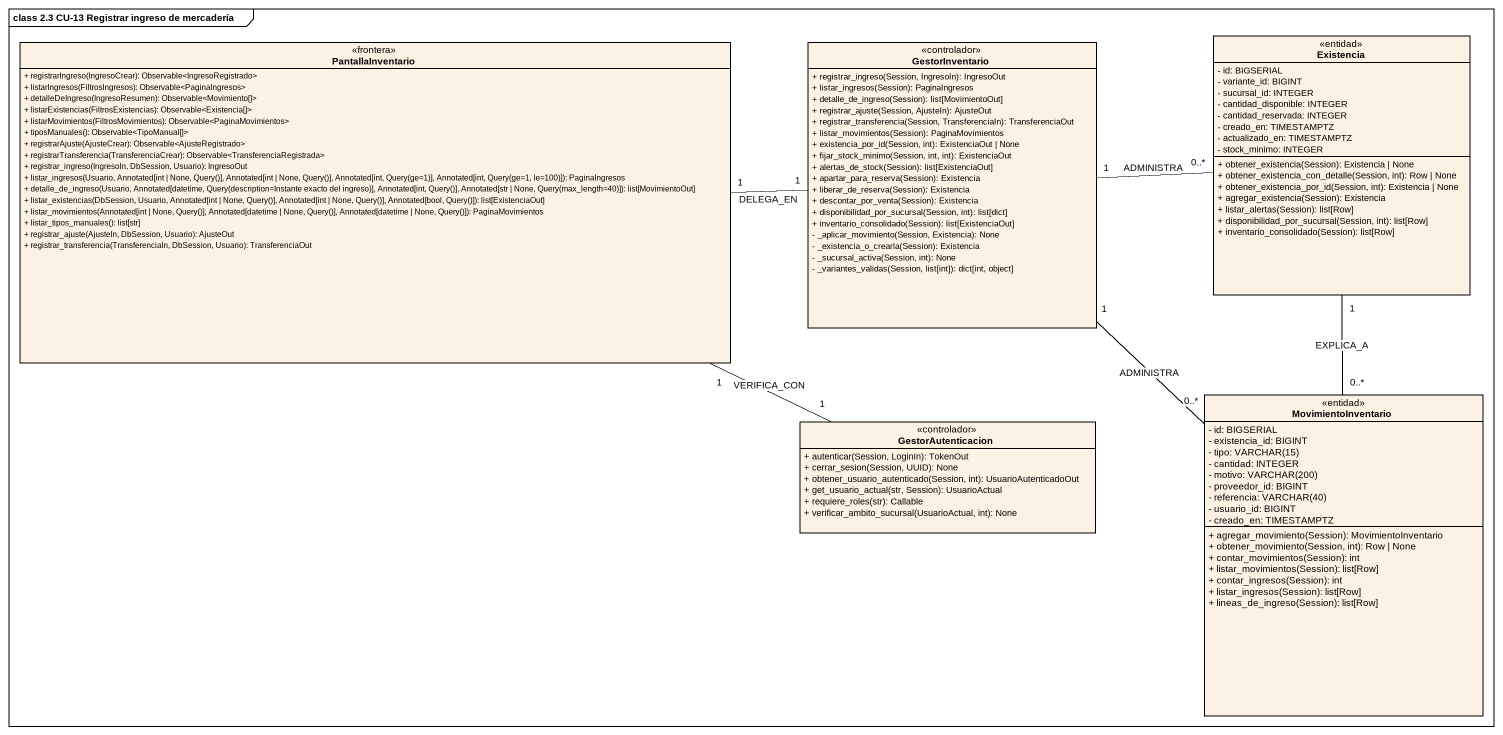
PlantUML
@startuml
mainframe class 2.3 CU-13 Registrar ingreso de mercadería
hide circle
hide empty members
skinparam classAttributeIconSize 0
class PantallaInventario <<frontera>> {
  + registrarIngreso(IngresoCrear): Observable<IngresoRegistrado>
  + listarIngresos(FiltrosIngresos): Observable<PaginaIngresos>
  + detalleDeIngreso(IngresoResumen): Observable<Movimiento[]>
  + listarExistencias(FiltrosExistencias): Observable<Existencia[]>
  + listarMovimientos(FiltrosMovimientos): Observable<PaginaMovimientos>
  + tiposManuales(): Observable<TipoManual[]>
  + registrarAjuste(AjusteCrear): Observable<AjusteRegistrado>
  + registrarTransferencia(TransferenciaCrear): Observable<TransferenciaRegistrada>
  + registrar_ingreso(IngresoIn, DbSession, Usuario): IngresoOut
  + listar_ingresos(Usuario, Annotated[int | None, Query()], Annotated[int | None, Query()], Annotated[int, Query(ge=1)], Annotated[int, Query(ge=1, le=100)]): PaginaIngresos
  + detalle_de_ingreso(Usuario, Annotated[datetime, Query(description=Instante exacto del ingreso)], Annotated[int, Query()], Annotated[str | None, Query(max_length=40)]): list[MovimientoOut]
  + listar_existencias(DbSession, Usuario, Annotated[int | None, Query()], Annotated[int | None, Query()], Annotated[bool, Query()]): list[ExistenciaOut]
  + listar_movimientos(Annotated[int | None, Query()], Annotated[datetime | None, Query()], Annotated[datetime | None, Query()]): PaginaMovimientos
  + listar_tipos_manuales(): list[str]
  + registrar_ajuste(AjusteIn, DbSession, Usuario): AjusteOut
  + registrar_transferencia(TransferenciaIn, DbSession, Usuario): TransferenciaOut
}
class GestorInventario <<controlador>> {
  + registrar_ingreso(Session, IngresoIn): IngresoOut
  + listar_ingresos(Session): PaginaIngresos
  + detalle_de_ingreso(Session): list[MovimientoOut]
  + registrar_ajuste(Session, AjusteIn): AjusteOut
  + registrar_transferencia(Session, TransferenciaIn): TransferenciaOut
  + listar_movimientos(Session): PaginaMovimientos
  + existencia_por_id(Session, int): ExistenciaOut | None
  + fijar_stock_minimo(Session, int, int): ExistenciaOut
  + alertas_de_stock(Session): list[ExistenciaOut]
  + apartar_para_reserva(Session): Existencia
  + liberar_de_reserva(Session): Existencia
  + descontar_por_venta(Session): Existencia
  + disponibilidad_por_sucursal(Session, int): list[dict]
  + inventario_consolidado(Session): list[ExistenciaOut]
  - _aplicar_movimiento(Session, Existencia): None
  - _existencia_o_crearla(Session): Existencia
  - _sucursal_activa(Session, int): None
  - _variantes_validas(Session, list[int]): dict[int, object]
}
class Existencia <<entidad>> {
  - id: BIGSERIAL
  - variante_id: BIGINT
  - sucursal_id: INTEGER
  - cantidad_disponible: INTEGER
  - cantidad_reservada: INTEGER
  - creado_en: TIMESTAMPTZ
  - actualizado_en: TIMESTAMPTZ
  - stock_minimo: INTEGER
  + obtener_existencia(Session): Existencia | None
  + obtener_existencia_con_detalle(Session, int): Row | None
  + obtener_existencia_por_id(Session, int): Existencia | None
  + agregar_existencia(Session): Existencia
  + listar_alertas(Session): list[Row]
  + disponibilidad_por_sucursal(Session, int): list[Row]
  + inventario_consolidado(Session): list[Row]
}
class GestorAutenticacion <<controlador>> {
  + autenticar(Session, LoginIn): TokenOut
  + cerrar_sesion(Session, UUID): None
  + obtener_usuario_autenticado(Session, int): UsuarioAutenticadoOut
  + get_usuario_actual(str, Session): UsuarioActual
  + requiere_roles(str): Callable
  + verificar_ambito_sucursal(UsuarioActual, int): None
}
class MovimientoInventario <<entidad>> {
  - id: BIGSERIAL
  - existencia_id: BIGINT
  {field} - tipo: VARCHAR(15)
  - cantidad: INTEGER
  {field} - motivo: VARCHAR(200)
  - proveedor_id: BIGINT
  {field} - referencia: VARCHAR(40)
  - usuario_id: BIGINT
  - creado_en: TIMESTAMPTZ
  + agregar_movimiento(Session): MovimientoInventario
  + obtener_movimiento(Session, int): Row | None
  + contar_movimientos(Session): int
  + listar_movimientos(Session): list[Row]
  + contar_ingresos(Session): int
  + listar_ingresos(Session): list[Row]
  + lineas_de_ingreso(Session): list[Row]
}
PantallaInventario "1" -right- "1" GestorInventario : DELEGA_EN
PantallaInventario "1" -right- "1" GestorAutenticacion : VERIFICA_CON
GestorInventario "1" -right- "0..*" Existencia : ADMINISTRA
GestorInventario "1" -- "0..*" MovimientoInventario : ADMINISTRA
MovimientoInventario "0..*" -up- "1" Existencia : EXPLICA_A
@enduml
